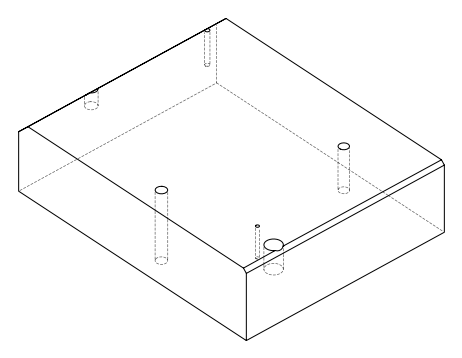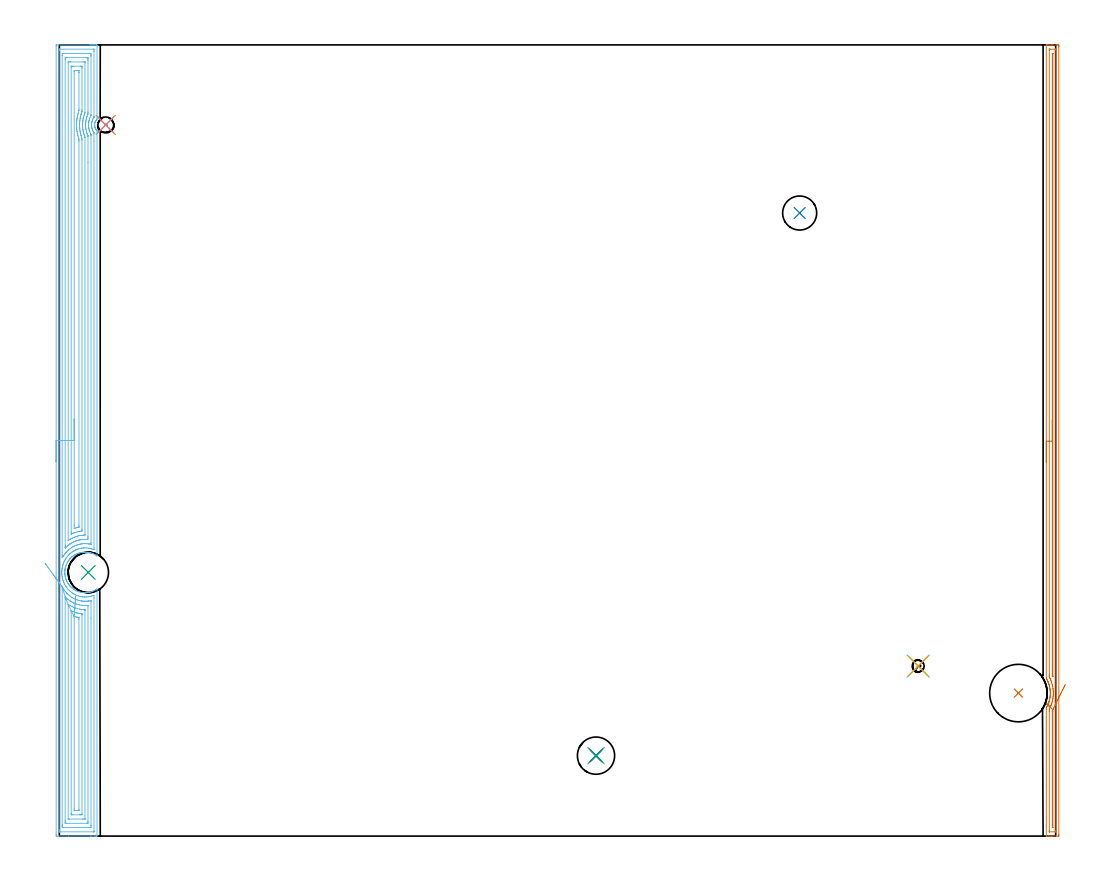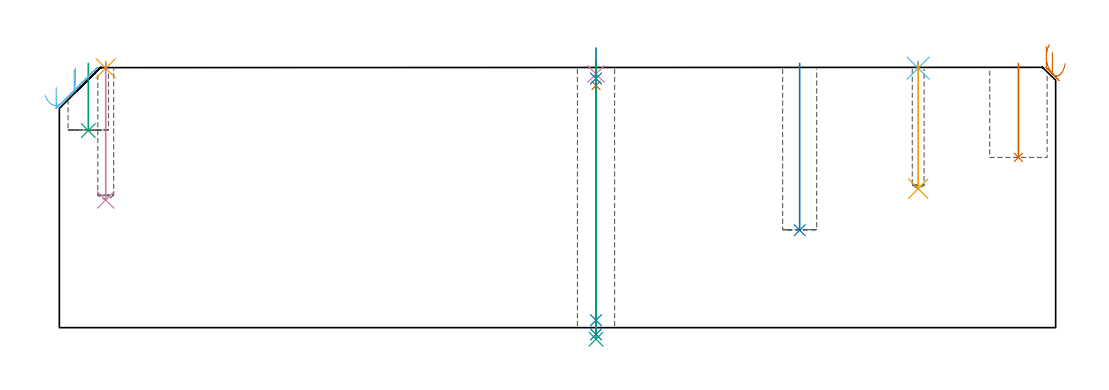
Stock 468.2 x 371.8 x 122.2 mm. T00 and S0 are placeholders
(PLAN: 13 operations, 9 tool changes, 32.4 min)
(1 INDEXABLE_INSERT_DRILL_BLIND_HOLE_FROM_SOLID | STEP1POCKET | UGT0302_006 | 0.18 min | 24136 mm3)
(2 INDEXABLE_INSERT_DRILL_BLIND_HOLE_FROM_SOLID_1 | STEP1POCKET_1 | NXT0302_003 | 0.32 min | 15282 mm3)
(3 INDEXABLE_INSERT_DRILL_BLIND_HOLE_FROM_SOLID_2 | STEP1POCKET_3 | NXT0302_009 | 0.13 min | 8309 mm3)
(4 SPOT_DRILL | STEP1HOLE | NXT0321_9005460120000 | 0.05 min | 183 mm3)
(5 SPOT_DRILL_1 | STEP1POCKET_2 | NXT0321_9005460120000 | 0.03 min | 2 mm3)
(6 SPOT_DRILL_2 | STEP1POCKET_4 | NXT0321_9005460120000 | 0.03 min | 0 mm3)
(7 DRILL_BLIND_HOLE_INTO_CENTER | STEP1HOLE | UGT0301_451 | 0.04 min | 121 mm3)
(8 GUN_DRILL_THROUGH_HOLE | STEP1HOLE | UGT0307_003 | 0.62 min | 4437 mm3)
(9 SPADE_DRILL_TO_ENLARGE_THROUGH_HOLE | STEP1HOLE | UGT0306_008 | 0.52 min | 24584 mm3)
(10 DRILL_BLIND_HOLE_INTO_CENTER_1 | STEP1POCKET_2 | UGT0301_026 | 0.26 min | 2651 mm3)
(11 DRILL_BLIND_HOLE_INTO_CENTER_2 | STEP1POCKET_4 | UGT0301_451 | 0.24 min | 1350 mm3)
(12 AREA_MILL | FG_CHAMFER_SURFACE | UGT0205_001 | 20.87 min | 66875 mm3)
(13 AREA_MILL_1 | FG_CHAMFER_SURFACE_1 | UGT0205_001 | 9.1 min | 6456 mm3)
(TOOL UGT0302_006 | Indexable Insert Drill 27mm | D27 PA180 FL50 Z2)
(TOOL NXT0302_003 | Index. Insert Drill 16mm [880-D1600L20-05] | D16 PA176 FL80 Z2)
(TOOL NXT0302_009 | Index. Insert Drill 19mm [880-D1900L25-05] | D19 PA176 FL95 Z2)
(TOOL NXT0321_9005460120000 | NC Spot Drill, 142deg, 12mm, Carbide, Uncoated | D12 PA142 FL30 Z2)
(TOOL UGT0301_451 | Carbide Drill 5.6 mm | D5.6 PA118 FL57 Z2)
(TOOL UGT0307_003 | Gun Drill 7 mm | D7 PA130 FL24 Z1)
(TOOL UGT0306_008 | Spade Drill 17.5mm | D17.5 PA132 FL10 Z2)
(TOOL UGT0301_026 | Twist Drill 7.5 mm | D7.5 PA118 FL69 Z2)
(TOOL UGT0205_001 | Chamfer Mill 20 x 3 x 45 deg. | D20 FL50 Z2)
(OP 1 INDEXABLE_INSERT_DRILL_BLIND_HOLE_FROM_SOLID)
G17 G21 G94 G90
T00 M6
G54
G17 G0 G90 X450.7 Y67.2 S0 M3
G43 Z132.2 H0
G94 G81 G98 Z80. F250. R124.2
G80
M5
M2
(OP 2 INDEXABLE_INSERT_DRILL_BLIND_HOLE_FROM_SOLID_1)
G17 G21 G94 G90
T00 M6
G54
G17 G0 G90 X347.9 Y292.8 S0 M3
G43 Z132.2 H1
G94 G81 G98 Z45.8 F250. R124.2
G80
M5
M2
(OP 3 INDEXABLE_INSERT_DRILL_BLIND_HOLE_FROM_SOLID_2)
G17 G21 G94 G90
T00 M6
G54
G17 G0 G90 X13.6 Y123.9 S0 M3
G43 Z132.2 H1
G94 G81 G98 Z92.6 F250. R124.2
G80
M5
M2
(OP 4 SPOT_DRILL)
G17 G21 G94 G90
T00 M6
G54
G17 G0 G90 X252.2 Y37.8 S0 M3
G43 Z132.2 H0
G94 G81 G98 Z119.2 F250. R125.2
G80
M5
M2
(OP 5 SPOT_DRILL_1)
G17 G21 G94 G90
T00 M6
G54
G17 G0 G90 X21.8 Y334.2 S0 M3
G43 Z132.2 H0
G94 G81 G98 Z121.877 F250. R125.2
G80
M5
M2
(OP 6 SPOT_DRILL_2)
G17 G21 G94 G90
T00 M6
G54
G17 G0 G90 X403.6 Y79.9 S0 M3
G43 Z132.2 H0
G94 G81 G98 Z121.959 F250. R125.2
G80
M5
M2
(OP 7 DRILL_BLIND_HOLE_INTO_CENTER)
G17 G21 G94 G90
T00 M6
G54
G17 G0 G90 X252.2 Y37.8 S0 M3
G43 Z132.2 H0
G94 G81 G98 Z113.8 F250. R124.2
G80
M5
M2
(OP 8 GUN_DRILL_THROUGH_HOLE)
G17 G21 G94 G90
T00 M6
G54
G17 G0 G90 X252.2 Y37.8 M8
G43 Z132.2 H0
Z131.44
S716 M3
G94 G1 Z117.068 F125. M26
G4 X.084
Z3.5 F250.
G4 X.084
Z-3.132 F125.
G4 X.084
M5
M9
G0 Z131.44
Z132.2
M2
(OP 9 SPADE_DRILL_TO_ENLARGE_THROUGH_HOLE)
G17 G21 G94 G90
T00 M6
G54
G17 G0 G90 X252.2 Y37.8 S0 M3
G43 Z132.2 H0
G94 G73 G98 Z-5.396 F250. Q15.949 R124.2
G80
M5
M2
(OP 10 DRILL_BLIND_HOLE_INTO_CENTER_1)
G17 G21 G94 G90
T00 M6
G54
G17 G0 G90 X21.8 Y334.2 S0 M3
G43 Z132.2 H0
G94 G81 G98 Z60. F250. R124.2
G80
M5
M2
(OP 11 DRILL_BLIND_HOLE_INTO_CENTER_2)
G17 G21 G94 G90
T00 M6
G54
G17 G0 G90 X403.6 Y79.9 S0 M3
G43 Z132.2 H0
G94 G81 G98 Z65.3 F250. R124.2
G80
M5
M2
(OP 12 AREA_MILL)
G17 G21 G94 G90
T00 M6
G54
G17 G0 G90 X-1.5 Y175.9 S1061 M3
G43 Z132.2 H0
Z113.
G94 G1 Y175.938 Z112.128 F250.
Y176.052 Z111.264
Y176.241 Z110.412
Y176.503 Z109.58
Y176.837 Z108.774
Y177.24 Z108.
Y177.709 Z107.264
Y178.24 Z106.572
Y178.829 Z105.929
Y179.472 Z105.34
Y180.164 Z104.808
Y180.9 Z104.34
Y181.674 Z103.937
Y182.48 Z103.603
Y183.312 Z103.341
Y184.164 Z103.152
Y185.028 Z103.038
Y185.9 Z103.
Y371.188
X-1.495 Y371.688 Z103.003
X-1.492 Y371.79 Z103.006
X-1.385 Y371.8 Z103.112
X14.077 Z118.572
X14.678 Z119.172
X15.229 Z119.726
X15.555 Z120.051
X16.106 Z120.602
X16.432 Z120.927
X17.085 Z121.584
X17.41 Z121.909
X17.557 Y371.797 Z122.049
X17.698 Y371.79 Z122.188
X17.7 Y371.634 Z122.2
Y337.255
X17.702 Y336.908 Z122.182
X17.629 Y336.821 Z122.113
X17.398 Y336.558 Z121.895
X17.391 Y336.55 Z121.889
X17.309 Y336.442 Z121.807
X17.191 Y336.286 Z121.689
X17.059 Y336.072 Z121.556
X16.976 Y335.916 Z121.473
X16.942 Y335.853 Z121.44
X16.866 Y335.685 Z121.364
X16.84 Y335.626 Z121.337
X16.78 Y335.469 Z121.275
X16.75 Y335.394 Z121.246
X16.731 Y335.339 Z121.228
X16.631 Y334.923 Z121.131
X16.574 Y334.501 Z121.067
Y334.449 Z121.065
X16.573 Y334.392 Z121.064
Y334.291 Z121.057
X16.571 Y334.233 Z121.056
Y334.194 Z121.054
X16.568 Y334.133 Z121.057
Y334.132
X16.567 Y334.066 Z121.056
Y334.054 Z121.057
X16.572 Y333.997 Z121.064
X16.578 Y333.939 Z121.068
X16.607 Y333.609 Z121.106
X16.652 Y333.376 Z121.149
X16.66 Y333.333 Z121.157
X16.686 Y333.237 Z121.181
X16.722 Y333.093 Z121.221
X16.73 Y333.064 Z121.229
X16.851 Y332.751 Z121.349
X16.865 Y332.716 Z121.362
X16.976 Y332.481 Z121.473
X17.017 Y332.407 Z121.515
X17.103 Y332.253 Z121.602
X17.141 Y332.195 Z121.64
X17.246 Y332.035 Z121.746
X17.349 Y331.898 Z121.847
X17.404 Y331.824 Z121.903
X17.51 Y331.701 Z122.009
X17.677 Y331.52 Z122.176
X17.693 Y331.498 Z122.193
X17.7 Y331.005 Z122.2
Y131.876
X17.697 Y131.652 Z122.189
X17.572 Y131.73 Z122.068
X17.345 Y131.876 Z121.845
X17.304 Y131.904 Z121.804
X16.73 Y132.24 Z121.23
X15.838 Y132.683 Z120.338
X15.703 Y132.742 Z120.203
X15.566 Y132.796 Z120.066
X14.947 Y133.006 Z119.447
X14.503 Y133.136 Z119.003
X14.056 Y133.242 Z118.556
X13.611 Y133.324 Z118.111
X13.165 Y133.385 Z117.665
X12.72 Y133.424 Z117.22
X12.274 Y133.442 Z116.774
X11.828 Y133.44 Z116.328
X11.382 Y133.416 Z115.882
X10.936 Y133.372 Z115.436
X10.491 Y133.306 Z114.991
X10.044 Y133.219 Z114.544
X9.6 Y133.109 Z114.1
X9.153 Y132.976 Z113.653
X8.709 Y132.824 Z113.209
X8.634 Y132.796 Z113.134
X8.223 Y132.62 Z112.723
X7.818 Y132.428 Z112.317
X7.368 Y132.187 Z111.868
X7.224 Y132.101 Z111.724
X6.927 Y131.926 Z111.426
X6.857 Y131.876 Z111.356
X6.784 Y131.824 Z111.281
X6.439 Y131.579 Z110.937
X6.346 Y131.506 Z110.842
X6.225 Y131.414 Z110.724
X6.052 Y131.281 Z110.551
X6.036 Y131.269 Z110.534
X5.907 Y131.159 Z110.403
X5.732 Y131.011 Z110.231
X5.434 Y130.729 Z109.932
X5.145 Y130.436 Z109.643
X5.03 Y130.307 Z109.526
X4.945 Y130.214 Z109.444
X4.859 Y130.119 Z109.358
X4.532 Y129.71 Z109.031
X4.445 Y129.594 Z108.943
X4.253 Y129.338 Z108.752
X4.175 Y129.226 Z108.675
X3.903 Y128.784 Z108.401
X3.652 Y128.334 Z108.149
X3.362 Y127.746 Z107.861
X3.238 Y127.441 Z107.735
X3.076 Y126.997 Z107.571
X2.984 Y126.712 Z107.483
X2.95 Y126.605 Z107.448
X2.934 Y126.549 Z107.428
X2.816 Y126.104 Z107.312
X2.809 Y126.072 Z107.305
X2.754 Y125.818 Z107.252
X2.72 Y125.656 Z107.216
X2.667 Y125.33 Z107.163
X2.647 Y125.211 Z107.144
X2.597 Y124.764 Z107.09
X2.596 Y124.733 Z107.088
X2.565 Y124.318 Z107.063
X2.554 Y123.871 Z107.049
X2.569 Y123.425 Z107.065
X2.576 Y123.348 Z107.068
X2.577 Y123.326 Z107.07
X2.588 Y123.158 Z107.086
X2.602 Y122.979 Z107.098
X2.606 Y122.947 Z107.102
X2.656 Y122.532 Z107.154
X2.732 Y122.086 Z107.229
X2.739 Y122.054 Z107.236
X2.829 Y121.639 Z107.329
X2.837 Y121.608 Z107.337
X2.95 Y121.194 Z107.448
X3.095 Y120.746 Z107.594
X3.107 Y120.715 Z107.605
X3.259 Y120.301 Z107.759
X3.288 Y120.232 Z107.788
X3.362 Y120.054 Z107.861
X3.479 Y119.822 Z107.974
X3.681 Y119.409 Z108.181
X3.937 Y118.958 Z108.436
X4.153 Y118.617 Z108.649
X4.216 Y118.516 Z108.714
X4.239 Y118.482 Z108.738
X4.253 Y118.461 Z108.752
X4.573 Y118.038 Z109.072
X4.907 Y117.624 Z109.405
X4.938 Y117.589 Z109.435
X5.024 Y117.491 Z109.522
X5.145 Y117.362 Z109.643
X5.323 Y117.185 Z109.82
X5.466 Y117.042 Z109.963
X5.615 Y116.901 Z110.113
X5.795 Y116.731 Z110.294
X5.835 Y116.696 Z110.334
X5.914 Y116.627 Z110.413
X6.036 Y116.527 Z110.534
X6.476 Y116.193 Z110.975
X6.928 Y115.875 Z111.425
X6.982 Y115.839 Z111.48
X7.397 Y115.597 Z111.895
X7.457 Y115.565 Z111.955
X7.661 Y115.456 Z112.158
X7.818 Y115.372 Z112.318
X8.261 Y115.165 Z112.761
X8.709 Y114.976 Z113.209
X8.785 Y114.946 Z113.285
X9.191 Y114.811 Z113.691
X9.6 Y114.69 Z114.1
X10.044 Y114.581 Z114.544
X10.491 Y114.494 Z114.991
X10.936 Y114.428 Z115.436
X11.382 Y114.383 Z115.882
X11.828 Y114.36 Z116.328
X12.274 Y114.358 Z116.774
X12.72 Y114.376 Z117.22
X13.165 Y114.415 Z117.665
X13.611 Y114.476 Z118.111
X14.056 Y114.558 Z118.556
X14.503 Y114.664 Z119.003
X14.947 Y114.792 Z119.447
X15.415 Y114.946 Z119.915
X15.838 Y115.12 Z120.338
X16.287 Y115.326 Z120.787
X16.73 Y115.557 Z121.23
X17.217 Y115.839 Z121.716
X17.309 Y115.901 Z121.809
X17.504 Y116.027 Z122.003
X17.694 Y116.148 Z122.192
X17.7 Y115.803 Z122.2
Y0.166
X17.698 Y0.01 Z122.188
X17.557 Y0.003 Z122.049
X17.41 Y0. Z121.909
X17.085 Z121.584
X16.432 Z120.927
X15.229 Z119.726
X14.678 Z119.172
X4.291 Z108.788
X-1.11 Z103.388
X-1.388 Y0.003 Z103.109
X-1.492 Y0.01 Z103.005
X-1.499 Y0.116 Z102.999
X-1.5 Y0.613 Z103.
Y185.9
X-0.086 Z104.414
Y369.252
X-0.079 Y369.787 Z104.421
X-0.05 Y369.791 Z104.45
X0.019 Y369.796 Z104.519
X0.123 Y369.799 Z104.623
X0.253 Y369.8 Z104.753
X16.042 Z120.542
X16.217 Y369.797 Z120.717
X16.248 Y369.795 Z120.748
X16.275 Y369.791 Z120.775
X16.279 Y369.753 Z120.779
X16.284 Y369.553 Z120.784
X16.285 Y369.402 Z120.785
X16.286 Y368.658 Z120.786
X16.285 Y338.148 Z120.785
X16.283 Y337.963 Z120.783
X16.279 Y337.871 Z120.779
X16.276 Y337.829 Z120.776
X16.255 Y337.794 Z120.755
X16.118 Y337.576 Z120.618
X15.926 Y337.255 Z120.426
X15.796 Y337.01 Z120.296
X15.555 Y336.471 Z120.055
X15.525 Y336.394 Z120.025
X15.514 Y336.362 Z120.014
X15.401 Y335.994 Z119.901
X15.33 Y335.698 Z119.83
X15.278 Y335.469 Z119.778
X15.198 Y334.941 Z119.698
X15.164 Y334.577 Z119.664
X15.155 Y334.091 Z119.655
X15.178 Y333.684 Z119.678
X15.244 Y333.107 Z119.744
X15.305 Y332.791 Z119.805
X15.355 Y332.583 Z119.855
X15.416 Y332.35 Z119.916
X15.555 Y331.933 Z120.055
X15.569 Y331.898 Z120.069
X15.577 Y331.875 Z120.077
X15.832 Y331.319 Z120.332
X16.006 Y331.005 Z120.506
X16.206 Y330.664 Z120.706
X16.279 Y330.536 Z120.779
X16.281 Y330.447 Z120.781
X16.285 Y330.262 Z120.785
X16.286 Y326.34 Z120.786
Y135.448
X16.284 Y134.707 Z120.784
X16.281 Y134.6 Z120.781
X16.28 Y134.595 Z120.78
X16.269 Y134.596 Z120.769
X16.228 Y134.608 Z120.728
X16.15 Y134.637 Z120.65
X15.902 Y134.729 Z120.402
X15.555 Y134.848 Z120.055
X15.128 Y134.991 Z119.628
X14.678 Y135.112 Z119.178
X13.978 Y135.269 Z118.478
X13.801 Y135.296 Z118.301
X12.967 Y135.405 Z117.467
X12.047 Y135.441 Z116.547
X11.215 Y135.402 Z115.715
X11.17 Y135.398 Z115.67
X10.435 Y135.303 Z114.935
X10.293 Y135.277 Z114.793
X9.704 Y135.155 Z114.204
X9.416 Y135.084 Z113.916
X9.011 Y134.967 Z113.511
X8.539 Y134.814 Z113.039
X8.349 Y134.748 Z112.849
X7.865 Y134.555 Z112.365
X7.724 Y134.491 Z112.224
X7.661 Y134.46 Z112.161
X7.14 Y134.193 Z111.64
X6.784 Y133.998 Z111.284
X6.574 Y133.876 Z111.074
X6.227 Y133.662 Z110.727
X6.037 Y133.53 Z110.537
X5.907 Y133.434 Z110.407
X5.534 Y133.149 Z110.034
X5.037 Y132.755 Z109.537
X5.03 Y132.748 Z109.53
X4.591 Y132.324 Z109.091
X4.152 Y131.877 Z108.652
X3.752 Y131.392 Z108.252
X3.433 Y130.983 Z107.933
X3.276 Y130.771 Z107.776
X3.009 Y130.363 Z107.509
X2.841 Y130.091 Z107.341
X2.679 Y129.805 Z107.179
X2.399 Y129.288 Z106.899
X2.368 Y129.229 Z106.868
X2.353 Y129.198 Z106.853
X2.193 Y128.854 Z106.693
X2.092 Y128.617 Z106.592
X1.968 Y128.305 Z106.468
X1.847 Y127.974 Z106.347
X1.657 Y127.412 Z106.157
X1.638 Y127.353 Z106.138
X1.625 Y127.307 Z106.125
X1.522 Y126.922 Z106.022
X1.445 Y126.597 Z105.945
X1.428 Y126.519 Z105.928
X1.357 Y126.157 Z105.857
X1.304 Y125.847 Z105.804
X1.269 Y125.626 Z105.769
X1.202 Y125.058 Z105.702
X1.178 Y124.733 Z105.678
X1.153 Y124.216 Z105.653
X1.145 Y123.84 Z105.645
X1.162 Y123.313 Z105.662
X1.188 Y122.947 Z105.688
X1.251 Y122.329 Z105.751
X1.289 Y122.054 Z105.789
X1.436 Y121.248 Z105.936
X1.456 Y121.161 Z105.956
X1.522 Y120.884 Z106.022
X1.701 Y120.268 Z106.201
X1.786 Y119.999 Z106.286
X2.014 Y119.375 Z106.514
X2.127 Y119.098 Z106.627
X2.399 Y118.512 Z106.899
X2.413 Y118.482 Z106.913
X2.428 Y118.452 Z106.928
X2.914 Y117.589 Z107.414
X3.056 Y117.365 Z107.556
X3.276 Y117.029 Z107.776
X3.527 Y116.696 Z108.027
X4.153 Y115.927 Z108.653
X4.264 Y115.803 Z108.764
X4.649 Y115.42 Z109.149
X5.03 Y115.06 Z109.53
X5.2 Y114.91 Z109.7
X5.907 Y114.37 Z110.407
X6.413 Y114.017 Z110.913
X6.784 Y113.801 Z111.284
X7.256 Y113.537 Z111.756
X7.661 Y113.349 Z112.161
X8.157 Y113.124 Z112.657
X8.539 Y112.983 Z113.039
X8.753 Y112.906 Z113.253
X9.416 Y112.716 Z113.916
X9.942 Y112.589 Z114.442
X10.293 Y112.523 Z114.793
X10.98 Y112.424 Z115.48
X11.17 Y112.409 Z115.67
X11.916 Y112.365 Z116.416
X12.047 Z116.547
X12.774 Y112.384 Z117.274
X12.924 Y112.397 Z117.424
X13.568 Y112.469 Z118.068
X13.801 Y112.504 Z118.301
X14.315 Y112.602 Z118.815
X14.678 Y112.688 Z119.178
X15.016 Y112.78 Z119.516
X15.555 Y112.945 Z120.055
X15.688 Y112.989 Z120.188
X16.051 Y113.124 Z120.551
X16.142 Y113.152 Z120.642
X16.279 Y113.124 Z120.779
X16.285 Y112.231 Z120.785
Y2.548
X16.279 Y2.013 Z120.779
X16.25 Y2.009 Z120.75
X16.181 Y2.004 Z120.681
X16.077 Y2.001 Z120.577
X15.946 Y2. Z120.446
X0.158 Z104.658
X-0.017 Y2.003 Z104.483
X-0.048 Y2.005 Z104.452
X-0.075 Y2.009 Z104.425
X-0.079 Y2.047 Z104.421
X-0.084 Y2.247 Z104.416
X-0.085 Y2.398 Z104.415
X-0.086 Y3.142 Z104.414
Y185.9
X1.328 Z105.828
X1.329 Y366.723 Z105.829
X1.33 Y366.918 Z105.83
X1.335 Y367.616 Z105.835
X1.347 Y367.793 Z105.847
X2.399 Y367.8 Z106.899
X14.498 Y367.799 Z118.998
X14.678 Y367.795 Z119.178
X14.853 Y367.79 Z119.353
X14.864 Y367.616 Z119.364
X14.868 Y367.423 Z119.368
X14.871 Y366.723 Z119.371
Y366.526
Y339.041
X14.869 Y338.847 Z119.369
X14.864 Y338.649 Z119.364
X14.861 Y338.602 Z119.361
X14.848 Y338.574 Z119.348
X14.811 Y338.501 Z119.311
X14.678 Y338.251 Z119.178
X14.644 Y338.183 Z119.144
X14.628 Y338.148 Z119.128
X14.376 Y337.563 Z118.876
X14.253 Y337.255 Z118.753
X14.141 Y336.909 Z118.641
X14.07 Y336.672 Z118.57
X13.995 Y336.362 Z118.495
X13.959 Y336.202 Z118.459
X13.892 Y335.871 Z118.392
X13.825 Y335.469 Z118.325
X13.821 Y335.449 Z118.321
X13.801 Y335.309 Z118.301
X13.748 Y334.631 Z118.248
X13.746 Y334.577 Z118.246
X13.741 Y334.164 Z118.241
X13.752 Y333.734 Z118.252
X13.755 Y333.684 Z118.255
X13.801 Y333.137 Z118.301
X13.842 Y332.791 Z118.342
X13.849 Y332.742 Z118.349
X13.937 Y332.281 Z118.437
X14.026 Y331.898 Z118.526
X14.109 Y331.584 Z118.609
X14.31 Y331.005 Z118.81
X14.678 Y330.149 Z119.178
X14.829 Y329.855 Z119.329
X14.865 Y329.781 Z119.365
X14.866 Y329.74 Z119.366
X14.869 Y329.567 Z119.369
X14.871 Y329.219 Z119.371
Y329.022
Y137.931
X14.868 Y137.234 Z119.368
X14.866 Y137.137 Z119.366
X14.865 Y137.121 Z119.365
X14.84 Z119.34
X14.786 Y137.124 Z119.286
X14.678 Y137.146 Z119.178
X14.264 Y137.234 Z118.764
X13.801 Y137.309 Z118.301
X13.715 Y137.322 Z118.215
X12.924 Y137.401 Z117.424
X12.749 Y137.413 Z117.249
X12.047 Y137.431 Z116.547
X11.856 Y137.429 Z116.356
X11.17 Y137.395 Z115.67
X11.023 Y137.384 Z115.523
X10.293 Y137.296 Z114.793
X10.239 Y137.289 Z114.739
X9.937 Y137.234 Z114.437
X9.506 Y137.142 Z114.006
X9.416 Y137.119 Z113.916
X8.815 Y136.953 Z113.315
X8.539 Y136.867 Z113.039
X8.149 Y136.738 Z112.649
X7.661 Y136.55 Z112.161
X7.515 Y136.49 Z112.015
X7.179 Y136.341 Z111.679
X6.914 Y136.209 Z111.414
X6.784 Y136.141 Z111.284
X6.34 Y135.9 Z110.84
X5.907 Y135.648 Z110.407
X5.784 Y135.573 Z110.284
X5.59 Y135.448 Z110.09
X5.263 Y135.211 Z109.763
X5.03 Y135.035 Z109.53
X4.419 Y134.555 Z108.919
X4.275 Y134.431 Z108.775
X4.153 Y134.32 Z108.653
X3.821 Y134.001 Z108.321
X3.487 Y133.662 Z107.987
X3.276 Y133.435 Z107.776
X2.973 Y133.078 Z107.473
X2.716 Y132.769 Z107.216
X2.576 Y132.589 Z107.076
X2.399 Y132.353 Z106.899
X2.203 Y132.075 Z106.703
X2.07 Y131.876 Z106.57
X1.856 Y131.536 Z106.356
X1.528 Y130.983 Z106.028
X1.525 Y130.98 Z106.025
X1.522 Y130.976 Z106.022
X1.335 Y130.805 Z105.835
X1.332 Y130.983 Z105.832
X1.33 Y131.179 Z105.83
X1.329 Y131.876 Z105.829
X1.328 Y132.073 Z105.828
Y185.9
X2.743 Z107.243
Y364.937
X2.745 Y365.477 Z107.245
X2.749 Y365.66 Z107.249
X2.753 Y365.79 Z107.253
X3.305 Y365.8 Z107.805
X12.954 Z117.454
X13.346 Y365.793 Z117.846
X13.439 Y365.79 Z117.939
X13.45 Y365.733 Z117.95
X13.452 Y365.664 Z117.952
X13.456 Y365.288 Z117.956
X13.457 Y364.937 Z117.957
Y364.394
Y340.285
X13.456 Y339.934 Z117.956
X13.453 Y339.396 Z117.953
X13.45 Y339.306 Z117.95
X13.428 Y339.233 Z117.928
X12.984 Y338.148 Z117.484
X12.967 Y338.104 Z117.467
X12.924 Y337.975 Z117.424
X12.759 Y337.423 Z117.259
X12.717 Y337.255 Z117.217
X12.59 Y336.703 Z117.09
X12.521 Y336.362 Z117.021
X12.457 Y335.945 Z116.957
X12.397 Y335.469 Z116.897
X12.369 Y335.141 Z116.869
X12.335 Y334.577 Z116.835
X12.329 Y334.289 Z116.829
X12.342 Y333.684 Z116.842
X12.362 Y333.363 Z116.862
X12.415 Y332.791 Z116.915
X12.465 Y332.365 Z116.965
X12.547 Y331.898 Z117.047
X12.689 Y331.244 Z117.189
X12.752 Y331.005 Z117.252
X12.924 Y330.45 Z117.424
X13.044 Y330.112 Z117.544
X13.119 Y329.913 Z117.619
X13.415 Y329.219 Z117.915
X13.443 Y329.149 Z117.943
X13.45 Y329.082 Z117.95
X13.453 Y328.947 Z117.953
X13.456 Y328.677 Z117.956
X13.457 Y316.454 Z117.957
Y140.806
X13.456 Y140.264 Z117.956
X13.454 Y139.913 Z117.954
X13.45 Y139.377 Z117.95
X12.924 Y139.404 Z117.424
X12.53 Y139.421 Z117.03
X12.047 Y139.431 Z116.547
X11.56 Y139.417 Z116.06
X11.17 Y139.395 Z115.67
X10.831 Y139.365 Z115.331
X10.293 Y139.299 Z114.793
X10.053 Y139.264 Z114.553
X9.416 Y139.144 Z113.916
X9.315 Y139.123 Z113.815
X8.898 Y139.02 Z113.398
X8.615 Y138.942 Z113.115
X8.539 Y138.919 Z113.039
X7.951 Y138.726 Z112.451
X7.661 Y138.622 Z112.161
X7.31 Y138.484 Z111.81
X6.784 Y138.26 Z111.284
X6.694 Y138.219 Z111.194
X6.505 Y138.127 Z111.005
X6.111 Y137.92 Z110.611
X5.907 Y137.807 Z110.407
X5.548 Y137.6 Z110.048
X5.03 Y137.288 Z109.53
X4.998 Y137.267 Z109.498
X4.949 Y137.234 Z109.449
X4.488 Y136.893 Z108.988
X4.153 Y136.635 Z108.653
X3.781 Y136.341 Z108.281
X3.506 Y136.107 Z108.006
X3.276 Y135.895 Z107.776
X3.049 Y135.679 Z107.549
X2.812 Y135.448 Z107.312
X2.789 Y135.429 Z107.289
X2.78 Y135.423 Z107.28
X2.75 Y135.413 Z107.25
X2.748 Y135.448 Z107.248
X2.745 Y135.719 Z107.245
X2.743 Y135.991 Z107.243
Y136.341
Y185.9
X4.157 Z108.657
X4.158 Y363.596 Z108.658
X4.159 Y363.707 Z108.659
X4.161 Y363.761 Z108.661
X4.163 Y363.782 Z108.663
X4.181 Y363.79 Z108.681
X4.396 Y363.797 Z108.896
X5.03 Y363.8 Z109.53
X5.27 Z109.77
X11.41 Y363.799 Z115.91
X11.909 Y363.793 Z116.409
X12.026 Y363.79 Z116.526
X12.037 Y363.782 Z116.537
X12.039 Y363.761 Z116.539
X12.041 Y363.706 Z116.541
X12.042 Y363.596 Z116.542
Y339.934
X12.024 Y339.828 Z116.524
X11.722 Y339.041 Z116.222
X11.586 Y338.618 Z116.086
X11.442 Y338.148 Z115.942
X11.385 Y337.929 Z115.885
X11.225 Y337.255 Z115.725
X11.215 Y337.209 Z115.715
X11.17 Y336.984 Z115.67
X11.084 Y336.45 Z115.584
X11.072 Y336.362 Z115.572
X10.988 Y335.654 Z115.488
X10.973 Y335.469 Z115.473
X10.93 Y334.82 Z115.43
X10.92 Y334.577 Z115.42
X10.922 Y333.936 Z115.422
X10.927 Y333.684 Z115.427
X10.97 Y332.994 Z115.47
X10.988 Y332.791 Z115.488
X11.072 Y331.997 Z115.572
X11.087 Y331.898 Z115.587
X11.17 Y331.408 Z115.67
X11.256 Y331.005 Z115.756
X11.281 Y330.892 Z115.781
X11.389 Y330.454 Z115.889
X11.486 Y330.112 Z115.986
X11.632 Y329.641 Z116.132
X11.779 Y329.219 Z116.279
X11.926 Y328.835 Z116.426
X12.036 Y328.549 Z116.536
X12.043 Y328.33 Z116.543
Y328.326
Y141.703
X12.038 Y141.478 Z116.538
X12.037 Y141.458 Z116.537
X11.985 Y141.449 Z116.485
X11.862 Y141.439 Z116.362
X11.702 Y141.429 Z116.202
X11.448 Y141.416 Z115.948
X11.17 Y141.395 Z115.67
X10.636 Y141.349 Z115.136
X10.293 Y141.306 Z114.793
X9.862 Y141.245 Z114.362
X9.416 Y141.16 Z113.916
X9.127 Y141.1 Z113.627
X8.539 Y140.955 Z113.039
X8.422 Y140.925 Z112.922
X8.015 Y140.806 Z112.515
X7.747 Y140.719 Z112.247
X7.661 Y140.689 Z112.161
X7.105 Y140.479 Z111.605
X6.784 Y140.348 Z111.284
X6.486 Y140.217 Z110.986
X5.907 Y139.948 Z110.407
X5.884 Y139.936 Z110.384
X5.839 Y139.913 Z110.339
X5.314 Y139.624 Z109.814
X5.03 Y139.461 Z109.53
X4.758 Y139.297 Z109.258
X4.312 Y139.02 Z108.812
X4.263 Y138.988 Z108.763
X4.215 Y138.957 Z108.715
X4.189 Y138.943 Z108.689
X4.158 Y139.015 Z108.658
X4.157 Y139.02 Z108.657
Y139.027
Y185.9
X5.571 Z110.071
Y361.365
X5.573 Y361.706 Z110.073
X5.575 Y361.756 Z110.075
X5.577 Y361.78 Z110.077
X5.589 Y361.79 Z110.089
X5.694 Y361.794 Z110.194
X5.907 Y361.797 Z110.407
X6.357 Y361.8 Z110.857
X6.784 Z111.284
X9.866 Z114.366
X10.293 Y361.799 Z114.793
X10.435 Y361.798 Z114.935
X10.549 Y361.794 Z115.049
X10.618 Y361.79 Z115.118
X10.622 Y361.707 Z115.122
X10.626 Y361.365 Z115.126
X10.628 Y361.024 Z115.128
X10.629 Y341.378 Z115.129
X10.627 Y340.827 Z115.127
X10.625 Y340.489 Z115.125
X10.622 Y340.418 Z115.122
X10.609 Y340.362 Z115.109
X10.566 Y340.242 Z115.066
X10.455 Y339.934 Z114.955
X10.413 Y339.812 Z114.913
X10.293 Y339.448 Z114.793
X10.199 Y339.137 Z114.699
X10.172 Y339.041 Z114.672
X10.014 Y338.432 Z114.514
X9.949 Y338.148 Z114.449
X9.851 Y337.705 Z114.351
X9.769 Y337.255 Z114.269
X9.718 Y336.948 Z114.218
X9.639 Y336.362 Z114.139
X9.615 Y336.16 Z114.115
X9.551 Y335.469 Z114.051
X9.541 Y335.342 Z114.041
X9.504 Y334.577 Z114.004
X9.502 Y334.488 Z114.002
X9.509 Y333.684 Z114.009
X9.512 Y333.585 Z114.012
X9.562 Y332.791 Z114.062
X9.575 Y332.629 Z114.075
X9.654 Y331.898 Z114.154
X9.686 Y331.623 Z114.186
X9.79 Y331.005 Z114.29
X9.885 Y330.527 Z114.385
X9.978 Y330.112 Z114.478
X10.054 Y329.794 Z114.554
X10.177 Y329.337 Z114.677
X10.213 Y329.219 Z114.713
X10.293 Y328.966 Z114.793
X10.508 Y328.326 Z115.008
X10.622 Y327.991 Z115.122
X10.626 Y327.433 Z115.126
X10.628 Y327.092 Z115.128
X10.629 Y144.378 Z115.129
X10.628 Y144.037 Z115.128
X10.624 Y143.485 Z115.124
X10.622 Y143.401 Z115.122
X10.615 Y143.369 Z115.115
X10.293 Y143.319 Z114.793
X9.669 Y143.227 Z114.169
X9.416 Y143.18 Z113.916
X8.935 Y143.081 Z113.435
X8.539 Y142.985 Z113.039
X8.231 Y142.905 Z112.731
X7.661 Y142.74 Z112.161
X7.55 Y142.706 Z112.05
X7.206 Y142.592 Z111.706
X6.897 Y142.477 Z111.397
X6.784 Y142.432 Z111.284
X6.274 Y142.218 Z110.774
X5.907 Y142.057 Z110.407
X5.662 Y141.949 Z110.162
X5.578 Y141.914 Z110.078
X5.575 Y141.97 Z110.075
X5.573 Y142.039 Z110.073
X5.571 Y142.592 Z110.071
Y142.934
Y185.9
X6.985 Z111.485
X6.986 Y359.374 Z111.486
X6.987 Y359.579 Z111.487
X6.99 Y359.75 Z111.49
X6.992 Y359.785 Z111.492
X7.083 Y359.79 Z111.583
X7.228 Y359.796 Z111.728
X7.445 Y359.8 Z111.945
X9.201 Y359.798 Z113.701
X9.206 Y359.793 Z113.706
X9.209 Y359.789 Z113.709
X9.212 Y359.579 Z113.712
X9.214 Y358.891 Z113.714
X9.215 Y358.686 Z113.715
X9.214 Y341.72 Z113.714
X9.21 Y341.037 Z113.71
X9.208 Y340.932 Z113.708
X8.907 Y339.934 Z113.407
X8.824 Y339.644 Z113.324
X8.664 Y339.041 Z113.164
X8.639 Y338.939 Z113.139
X8.539 Y338.503 Z113.039
X8.478 Y338.21 Z112.978
X8.466 Y338.148 Z112.966
X8.348 Y337.449 Z112.848
X8.319 Y337.255 Z112.819
X8.241 Y336.665 Z112.741
X8.207 Y336.362 Z112.707
X8.162 Y335.853 Z112.662
X8.133 Y335.469 Z112.633
X8.11 Y335.013 Z112.61
X8.092 Y334.577 Z112.592
X8.093 Y334.137 Z112.593
X8.098 Y333.684 Z112.598
X8.118 Y333.219 Z112.618
X8.144 Y332.791 Z112.644
X8.187 Y332.256 Z112.687
X8.223 Y331.898 Z112.723
X8.296 Y331.252 Z112.796
X8.336 Y331.005 Z112.836
X8.481 Y330.17 Z112.981
X8.493 Y330.112 Z112.993
X8.539 Y329.892 Z113.039
X8.698 Y329.219 Z113.198
X8.752 Y329.001 Z113.252
X8.952 Y328.326 Z113.452
X9.147 Y327.707 Z113.647
X9.197 Y327.538 Z113.697
X9.208 Y327.433 Z113.708
X9.213 Y326.746 Z113.713
X9.214 Y326.54 Z113.714
Y146.164
X9.213 Y145.477 Z113.713
X9.21 Y145.271 Z113.71
X9.208 Y145.188 Z113.708
X9.202 Y145.173 Z113.702
X9.151 Y145.159 Z113.651
X9.066 Y145.139 Z113.566
X8.877 Y145.098 Z113.377
X8.738 Y145.068 Z113.238
X8.539 Y145.018 Z113.039
X8.037 Y144.888 Z112.537
X7.661 Y144.782 Z112.161
X6.992 Y144.59 Z111.492
X6.985 Y146.164 Z111.485
Y185.9
Y186.772 Z111.523
Y187.637 Z111.637
Y188.488 Z111.826
Y189.32 Z112.088
Y190.126 Z112.422
Y190.9 Z112.825
Y191.636 Z113.294
Y192.328 Z113.825
Y192.971 Z114.414
Y193.56 Z115.057
Y194.092 Z115.75
Y194.56 Z116.485
Y194.963 Z117.259
Y195.297 Z118.065
Y195.559 Z118.897
Y195.748 Z119.749
Y195.862 Z120.614
Y195.9 Z121.485
G0 Z132.2
X-6.749 Y128.215
Z109.362
G1 X-6.469 Y127.831 Z108.631
X-6.151 Y127.397 Z107.944
X-5.8 Y126.916 Z107.307
X-5.417 Y126.392 Z106.724
X-5.005 Y125.83 Z106.199
X-4.568 Y125.232 Z105.737
X-4.109 Y124.604 Z105.342
X-3.632 Y123.951 Z105.016
X-3.139 Y123.278 Z104.762
X-2.636 Y122.589 Z104.581
X-2.125 Y121.89 Z104.475
X-1.61 Y121.186 Z104.446
X-1.096 Y120.482 Z104.492
X-0.586 Y119.785 Z104.614
X-0.084 Y119.099 Z104.811
X0.405 Y118.43 Z105.082
X0.879 Y117.782 Z105.423
X1.333 Y117.16 Z105.833
X1.353 Y117.133 Z105.853
X1.455 Y116.96 Z105.955
X1.522 Y116.844 Z106.022
X1.604 Y116.696 Z106.104
X1.713 Y116.502 Z106.213
X2.151 Y115.803 Z106.651
X2.399 Y115.45 Z106.899
X2.824 Y114.91 Z107.324
X3.276 Y114.358 Z107.776
X3.604 Y114.017 Z108.104
X4.153 Y113.483 Z108.653
X4.563 Y113.124 Z109.063
X5.03 Y112.768 Z109.53
X5.768 Y112.231 Z110.268
X5.907 Y112.144 Z110.407
X6.118 Y112.017 Z110.618
X6.784 Y111.659 Z111.284
X7.451 Y111.339 Z111.951
X7.661 Y111.248 Z112.161
X7.813 Y111.184 Z112.313
X8.539 Y110.932 Z113.039
X9.107 Y110.76 Z113.607
X9.416 Y110.689 Z113.916
X10.224 Y110.516 Z114.724
X10.293 Y110.505 Z114.793
X10.718 Y110.446 Z115.218
X11.17 Y110.401 Z115.67
X11.218 Y110.397 Z115.718
X12.047 Y110.365 Z116.547
X12.128 Y110.363 Z116.628
X12.924 Y110.39 Z117.424
X12.976 Y110.393 Z117.476
X13.482 Y110.446 Z117.982
X13.767 Y110.48 Z118.267
X13.801 Y110.486 Z118.301
X14.511 Y110.616 Z119.011
X14.855 Y110.682 Z119.355
X14.865 Y110.636 Z119.365
X14.869 Y110.446 Z119.369
X14.87 Y110.25 Z119.37
X14.871 Y102.414 Z119.371
Y5.077
X14.87 Y4.882 Z119.37
X14.864 Y4.184 Z119.364
X14.853 Y4.007 Z119.353
X13.801 Y4. Z118.301
X1.702 Y4.001 Z106.202
X1.522 Y4.005 Z106.022
X1.347 Y4.01 Z105.847
X1.336 Y4.184 Z105.836
X1.332 Y4.377 Z105.832
X1.329 Y5.077 Z105.829
Y5.274
Y116.893
X1.331 Y117.09 Z105.831
X1.333 Y117.16 Z105.833
X2.756 Y112.393 Z107.256
X2.931 Y112.231 Z107.431
X3.276 Y111.909 Z107.776
X3.925 Y111.339 Z108.425
X4.153 Y111.163 Z108.653
X4.805 Y110.675 Z109.305
X5.03 Y110.515 Z109.53
X5.13 Y110.446 Z109.63
X5.907 Y109.996 Z110.407
X6.185 Y109.843 Z110.685
X6.762 Y109.553 Z111.262
X6.803 Y109.533 Z111.303
X7.355 Y109.298 Z111.855
X7.661 Y109.183 Z112.161
X8.227 Y108.977 Z112.727
X8.539 Y108.889 Z113.039
X9.406 Y108.66 Z113.906
X9.416 Y108.658 Z113.916
X10.293 Y108.505 Z114.793
X10.939 Y108.425 Z115.439
X11.17 Y108.405 Z115.67
X11.436 Y108.388 Z115.936
X12.047 Y108.369 Z116.547
X12.33 Y108.372 Z116.83
X12.924 Y108.396 Z117.424
X13.17 Y108.409 Z117.67
X13.335 Y108.421 Z117.835
X13.431 Y108.427 Z117.931
X13.451 Y108.426 Z117.951
X13.453 Y108.411 Z117.953
X13.455 Y108.378 Z117.955
X13.457 Y108.117 Z117.957
Y6.863
X13.455 Y6.323 Z117.955
X13.451 Y6.14 Z117.951
X13.447 Y6.01 Z117.947
X12.895 Y6. Z117.395
X3.246 Z107.746
X2.854 Y6.007 Z107.354
X2.761 Y6.01 Z107.261
X2.75 Y6.067 Z107.25
X2.748 Y6.136 Z107.248
X2.744 Y6.512 Z107.244
X2.743 Y6.863 Z107.243
Y7.406
Y111.339
X2.746 Y111.878 Z107.246
X2.75 Y112.231 Z107.25
X2.756 Y112.393 Z107.256
X4.164 Y108.864 Z108.664
X4.258 Y108.815 Z108.758
X4.295 Y108.793 Z108.795
X4.497 Y108.66 Z108.997
X5.03 Y108.346 Z109.53
X5.742 Y107.935 Z110.242
X5.907 Y107.854 Z110.407
X6.087 Y107.767 Z110.587
X6.784 Y107.455 Z111.284
X7.297 Y107.244 Z111.797
X7.661 Y107.12 Z112.161
X8.434 Y106.874 Z112.934
X8.539 Y106.847 Z113.039
X8.573 Y106.839 Z113.073
X9.416 Y106.651 Z113.916
X9.691 Y106.594 Z114.191
X10.293 Y106.497 Z114.793
X10.715 Y106.444 Z115.215
X11.17 Y106.406 Z115.67
X11.659 Y106.376 Z116.159
X11.903 Y106.361 Z116.403
X11.994 Y106.354 Z116.494
X12.029 Y106.35 Z116.529
X12.036 Y106.311 Z116.536
X12.039 Y106.203 Z116.539
X12.043 Y105.985 Z116.543
X12.042 Y8.205 Z116.542
X12.041 Y8.094 Z116.541
X12.039 Y8.039 Z116.539
X12.037 Y8.018 Z116.537
X12.019 Y8.01 Z116.519
X11.804 Y8.003 Z116.304
X11.17 Y8.001 Z115.67
X10.93 Y8. Z115.43
X4.79 Y8.001 Z109.29
X4.291 Y8.007 Z108.791
X4.174 Y8.01 Z108.674
X4.163 Y8.018 Z108.663
X4.161 Y8.039 Z108.661
X4.159 Y8.094 Z108.659
X4.157 Y8.204 Z108.657
Y108.656
X4.164 Y108.864 Z108.664
X5.578 Y105.887 Z110.078
X5.585 Z110.085
X5.615 Y105.877 Z110.115
X5.725 Y105.828 Z110.225
X6.324 Y105.557 Z110.824
X6.784 Y105.377 Z111.284
X7.584 Y105.088 Z112.084
X7.661 Y105.064 Z112.161
X7.695 Y105.054 Z112.195
X8.192 Y104.913 Z112.692
X8.539 Y104.826 Z113.039
X8.877 Y104.743 Z113.377
X9.416 Y104.633 Z113.916
X9.96 Y104.534 Z114.46
X10.293 Y104.483 Z114.793
X10.543 Y104.444 Z115.043
X10.603 Y104.433 Z115.103
X10.622 Y104.422 Z115.122
X10.624 Y104.399 Z115.124
X10.627 Y104.309 Z115.127
X10.628 Y104.195 Z115.128
X10.629 Y103.853 Z115.129
X10.628 Y10.435 Z115.128
X10.627 Y10.095 Z115.127
X10.625 Y10.045 Z115.125
X10.622 Y10.02 Z115.122
X10.611 Y10.01 Z115.111
X10.506 Y10.006 Z115.006
X10.293 Y10.003 Z114.793
X9.843 Y10. Z114.343
X9.416 Z113.916
X6.334 Z110.834
X5.907 Y10.001 Z110.407
X5.765 Y10.002 Z110.265
X5.651 Y10.006 Z110.151
X5.582 Y10.01 Z110.082
X5.578 Y10.093 Z110.078
X5.574 Y10.435 Z110.074
X5.572 Y10.776 Z110.072
X5.571 Y105.43 Z110.071
X5.574 Y105.772 Z110.074
X5.576 Y105.869 Z110.076
X5.578 Y105.887 Z110.078
X6.992 Y103.216 Z111.492
X7.007 Y103.219 Z111.507
X7.661 Y103.025 Z112.161
X8.041 Y102.915 Z112.541
X8.539 Y102.798 Z113.039
X9.18 Y102.649 Z113.68
X9.196 Y102.638 Z113.696
X9.208 Y102.621 Z113.708
X9.21 Y102.409 Z113.71
X9.214 Y101.721 Z113.714
Y12.426
X9.213 Y12.221 Z113.713
X9.209 Y12.05 Z113.709
X9.208 Y12.015 Z113.708
X9.117 Y12.01 Z113.617
X8.972 Y12.004 Z113.472
X8.755 Y12.001 Z113.255
X6.999 Y12.002 Z111.499
X6.994 Y12.007 Z111.494
X6.991 Y12.011 Z111.491
X6.988 Y12.221 Z111.488
X6.986 Y12.909 Z111.486
X6.985 Y13.114 Z111.485
Y102.409
X6.988 Y103.095 Z111.488
X6.99 Y103.195 Z111.49
X6.992 Y103.216 Z111.492
X7.049 Y104.081 Z111.587
X7.106 Y104.935 Z111.758
X7.162 Y105.77 Z112.003
X7.216 Y106.581 Z112.32
X7.268 Y107.362 Z112.707
X7.317 Y108.105 Z113.16
X7.364 Y108.807 Z113.676
X7.407 Y109.461 Z114.252
X7.447 Y110.062 Z114.883
X7.484 Y110.606 Z115.564
X7.516 Y111.089 Z116.29
X7.544 Y111.507 Z117.055
X7.567 Y111.857 Z117.854
X7.586 Y112.136 Z118.68
X7.599 Y112.342 Z119.527
X7.608 Y112.474 Z120.39
X7.612 Y112.53 Z121.26
X7.61 Y112.51 Z122.133
G0 Z132.2
M5
M2
(OP 13 AREA_MILL_1)
G17 G21 G94 G90
T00 M6
G54
G17 G0 G90 X463.8 Y175.56 S1061 M3
G43 Z132.2 H0
G94 G1 Y175.598 Z131.328 F250.
Y175.712 Z130.463
Y175.901 Z129.612
Y176.163 Z128.78
Y176.497 Z127.974
Y176.9 Z127.2
Y177.368 Z126.464
Y177.899 Z125.772
Y178.489 Z125.129
Y179.132 Z124.539
Y179.824 Z124.008
Y180.56 Z123.54
Y181.334 Z123.137
Y182.14 Z122.803
Y182.972 Z122.541
Y183.823 Z122.352
Y184.688 Z122.238
Y185.56 Z122.2
Y371.634
X463.802 Y371.79 Z122.188
X463.921 Y371.797 Z122.071
X464.046 Y371.8 Z121.953
X464.355 Z121.644
X465.004 Z120.99
X466.202 Z119.795
X466.75 Z119.244
X469.094 Z116.902
X469.369 Y371.796 Z116.628
X469.693 Y371.79 Z116.304
X469.697 Y371.523 Z116.301
X469.699 Y371.188
X469.7 Y370.848 Z116.3
X469.699 Y0.612 Z116.301
X469.697 Y0.277
X469.693 Y0.01 Z116.304
X469.369 Y0. Z116.628
X466.75 Z119.244
X466.202 Z119.795
X465.877 Z120.119
X465.329 Z120.667
X465.004 Z120.99
X464.046 Z121.953
X463.923 Z122.069
X463.906 Z122.086
X463.803 Y0.01 Z122.188
X463.8 Y0.166 Z122.2
Y59.547
X463.804 Y60.3 Z122.19
X463.882 Y60.44 Z122.114
X463.918 Y60.504 Z122.079
X464.157 Y60.948 Z121.842
X464.349 Y61.333 Z121.647
X464.381 Y61.396 Z121.616
X464.583 Y61.841 Z121.416
X464.771 Y62.289 Z121.227
X464.802 Y62.37 Z121.196
X464.905 Y62.673 Z121.091
X464.958 Y62.825 Z121.04
X465.004 Y62.961 Z120.993
X465.057 Y63.119 Z120.938
X465.079 Y63.181 Z120.917
X465.212 Y63.626 Z120.784
X465.327 Y64.074 Z120.669
X465.382 Y64.324 Z120.616
X465.425 Y64.519 Z120.573
X465.508 Y64.966 Z120.492
X465.515 Y65.015 Z120.484
X465.574 Y65.412 Z120.424
X465.618 Y65.798 Z120.377
X465.625 Y65.859 Z120.37
X465.658 Y66.237 Z120.338
X465.664 Y66.305 Z120.333
X465.682 Y66.691 Z120.308
X465.686 Y66.751 Z120.305
X465.692 Y66.946 Z120.303
X465.696 Y67.197 Z120.298
X465.692 Y67.415 Z120.303
X465.688 Y67.5 Z120.301
X465.686 Y67.584 Z120.302
Y67.644 Z120.304
X465.673 Y67.916 Z120.322
X465.663 Y68.09 Z120.332
X465.63 Y68.477 Z120.363
X465.625 Y68.536 Z120.369
X465.575 Y68.983 Z120.424
X465.565 Y69.052 Z120.434
X465.509 Y69.429 Z120.49
X465.425 Y69.876 Z120.571
X465.339 Y70.263 Z120.654
X465.328 Y70.321 Z120.668
X465.32 Y70.355 Z120.678
X465.215 Y70.768 Z120.784
X465.099 Y71.156 Z120.9
X465.081 Y71.214 Z120.917
X465.004 Y71.44 Z120.994
X464.946 Y71.602 Z121.046
X464.794 Y72.049 Z121.201
X464.772 Y72.106 Z121.224
X464.713 Y72.249 Z121.285
X464.687 Y72.312 Z121.312
X464.609 Y72.495 Z121.388
X464.585 Y72.554 Z121.413
X464.385 Y72.999 Z121.615
X464.188 Y73.388 Z121.809
X464.158 Y73.447 Z121.838
X463.921 Y73.891 Z122.076
X463.819 Y74.073 Z122.176
X463.804 Y74.109 Z122.189
X463.8 Y74.281 Z122.2
Y185.56
X465.214 Z120.786
Y369.187
X465.215 Y369.402 Z120.785
X465.219 Y369.74 Z120.781
X465.221 Y369.78 Z120.779
X465.225 Y369.79 Z120.775
X465.255 Y369.793 Z120.745
X465.358 Y369.797 Z120.642
X465.488 Y369.8 Z120.512
X468.107 Z117.893
X468.243 Y369.797 Z117.757
X468.271 Y369.794 Z117.729
X468.279 Y369.79 Z117.721
X468.282 Y369.782 Z117.718
X468.284 Y369.75 Z117.716
X468.286 Y369.617 Z117.714
Y369.402
Y2.613
X468.285 Y2.398 Z117.715
X468.281 Y2.06 Z117.719
X468.279 Y2.02 Z117.721
X468.275 Y2.01 Z117.725
X468.246 Y2.007 Z117.754
X468.142 Y2.002 Z117.858
X468.012 Y2. Z117.988
X465.393 Z120.607
X465.257 Y2.003 Z120.743
X465.229 Y2.006 Z120.771
X465.221 Y2.01 Z120.779
X465.219 Y2.018 Z120.781
X465.216 Y2.05 Z120.784
X465.215 Y2.183 Z120.785
X465.214 Y2.398 Z120.786
X465.215 Y58.654 Z120.785
X465.218 Y59.328 Z120.782
X465.221 Y59.547 Z120.779
X465.233 Y59.627 Z120.768
X465.626 Y60.44 Z120.374
X465.675 Y60.544 Z120.325
X465.706 Y60.615 Z120.294
X465.877 Y61.008 Z120.123
X465.971 Y61.237 Z120.029
X466.008 Y61.333 Z119.992
X466.205 Y61.89 Z119.795
X466.321 Y62.226 Z119.679
X466.382 Y62.414 Z119.618
X466.426 Y62.558 Z119.574
X466.586 Y63.119 Z119.414
X466.606 Y63.193 Z119.394
X466.62 Y63.252 Z119.38
X466.75 Y63.808 Z119.25
X466.785 Y63.976 Z119.215
X466.792 Y64.012 Z119.208
X466.913 Y64.738 Z119.087
X466.938 Y64.905 Z119.062
X467.015 Y65.527 Z118.985
X467.04 Y65.798 Z118.96
X467.08 Y66.353 Z118.92
X467.097 Y66.691 Z118.903
X467.106 Y67.219 Z118.894
X467.1 Y67.584 Z118.9
X467.074 Y68.145 Z118.926
X467.05 Y68.477 Z118.95
X466.985 Y69.129 Z119.015
X466.956 Y69.37 Z119.044
X466.83 Y70.181 Z119.17
X466.815 Y70.263 Z119.185
X466.75 Y70.588 Z119.25
X466.615 Y71.156 Z119.385
X466.568 Y71.342 Z119.432
X466.36 Y72.049 Z119.64
X466.158 Y72.654 Z119.842
X466.055 Y72.942 Z119.945
X465.877 Y73.383 Z120.123
X465.679 Y73.835 Z120.321
X465.508 Y74.212 Z120.492
X465.256 Y74.727 Z120.744
X465.221 Y74.815 Z120.779
X465.219 Y74.897 Z120.781
X465.216 Y75.067 Z120.784
X465.214 Y75.405 Z120.786
Y75.62
Y185.56
X466.628 Z119.372
Y366.847
X466.63 Y367.616 Z119.37
X466.632 Y367.736 Z119.368
X466.635 Y367.778 Z119.365
X466.641 Y367.79 Z119.359
X466.66 Y367.793 Z119.34
X466.75 Y367.797 Z119.25
X466.81 Z119.19
X466.857 Y367.792 Z119.143
X466.865 Y367.789 Z119.135
X466.867 Y367.774 Z119.133
X466.87 Y367.74 Z119.13
X466.871 Y367.616 Z119.129
X466.872 Y367.491 Z119.128
X466.871 Y75.372 Z119.129
X466.87 Y75.123 Z119.13
X466.868 Y74.958 Z119.132
X466.867 Y74.943 Z119.133
X466.85 Y74.974 Z119.15
X466.822 Y75.031 Z119.178
X466.75 Y75.187 Z119.25
X466.669 Y75.366 Z119.331
X466.642 Y75.429 Z119.358
X466.635 Y75.497 Z119.365
X466.632 Y75.62 Z119.368
X466.629 Y75.744 Z119.371
X466.628 Y76.513 Z119.372
Y79.921
Y185.56
Y186.431 Z119.41
Y187.296 Z119.523
Y188.148 Z119.712
Y188.98 Z119.975
Y189.786 Z120.308
Y190.56 Z120.711
Y191.296 Z121.18
Y191.988 Z121.711
Y192.631 Z122.3
Y193.22 Z122.944
Y193.751 Z123.636
Y194.22 Z124.372
Y194.623 Z125.145
Y194.957 Z125.951
Y195.219 Z126.783
Y195.408 Z127.635
Y195.522 Z128.5
Y195.56 Z129.372
G0 Z132.2
X465.238 Y60.985 Z133.102
G1 X464.891 Y61.317 Z132.373
X464.591 Y61.603 Z131.605
X464.341 Y61.842 Z130.805
X464.143 Y62.032 Z129.977
X463.997 Y62.171 Z129.128
X463.905 Y62.259 Z128.265
X463.868 Y62.294 Z127.394
X463.886 Y62.277 Z126.522
X463.959 Y62.207 Z125.655
X464.086 Y62.086 Z124.801
X464.267 Y61.913 Z123.965
X464.499 Y61.691 Z123.154
X464.782 Y61.421 Z122.374
X465.113 Y61.105 Z121.631
X465.489 Y60.745 Z120.931
X465.908 Y60.345 Z120.279
X466.367 Y59.906 Z119.68
X466.861 Y59.434 Z119.139
X466.868 Y59.427 Z119.132
X466.869 Y59.425 Z119.131
X466.871 Y58.654 Z119.129
X466.872 Y58.53 Z119.128
X466.871 Y4.953 Z119.129
X466.87 Y4.184 Z119.13
X466.868 Y4.064 Z119.132
X466.865 Y4.022 Z119.135
X466.859 Y4.01 Z119.141
X466.84 Y4.007 Z119.16
X466.75 Y4.003 Z119.25
X466.69 Z119.31
X466.643 Y4.009 Z119.357
X466.635 Y4.011 Z119.365
X466.633 Y4.026 Z119.367
X466.63 Y4.06 Z119.37
X466.629 Y4.184 Z119.371
Y4.309
Y58.654
X466.631 Y58.777 Z119.369
X466.635 Y58.902 Z119.365
X466.64 Y58.97 Z119.36
X466.663 Y59.023 Z119.337
X466.75 Y59.211 Z119.25
X466.861 Y59.434 Z119.139
X467.223 Y60.16 Z118.819
X467.596 Y60.909 Z118.57
X467.977 Y61.674 Z118.396
X468.364 Y62.449 Z118.297
X468.753 Y63.23 Z118.273
X469.141 Y64.009 Z118.326
X469.526 Y64.782 Z118.454
X469.904 Y65.541 Z118.657
X470.273 Y66.282 Z118.934
X470.63 Y66.998 Z119.281
X470.972 Y67.684 Z119.697
X471.297 Y68.336 Z120.178
X471.602 Y68.947 Z120.72
X471.884 Y69.514 Z121.321
X472.142 Y70.031 Z121.974
X472.374 Y70.496 Z122.675
X472.577 Y70.905 Z123.418
X472.751 Y71.254 Z124.199
G0 Z132.2
M5
M2
